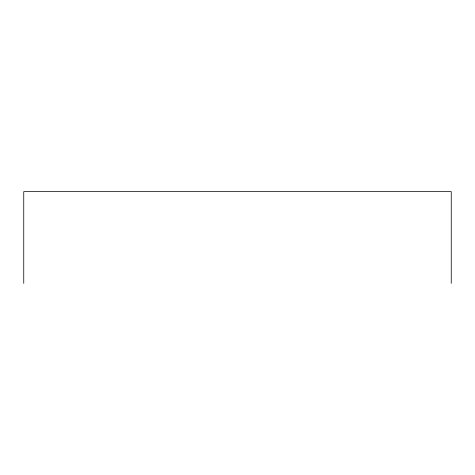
<?xml version="1.0" encoding="UTF-8"?>
<svg xmlns="http://www.w3.org/2000/svg" width="475" height="475" viewBox="0 0 475 475"><rect width="100%" height="100%" fill="white"/><g stroke="black" fill="none" stroke-linecap="round" stroke-linejoin="round"><path stroke-width="0.71" d="M451.25 283.355L451.25 191.645L23.75 191.645L23.75 283.355"/></g></svg>
